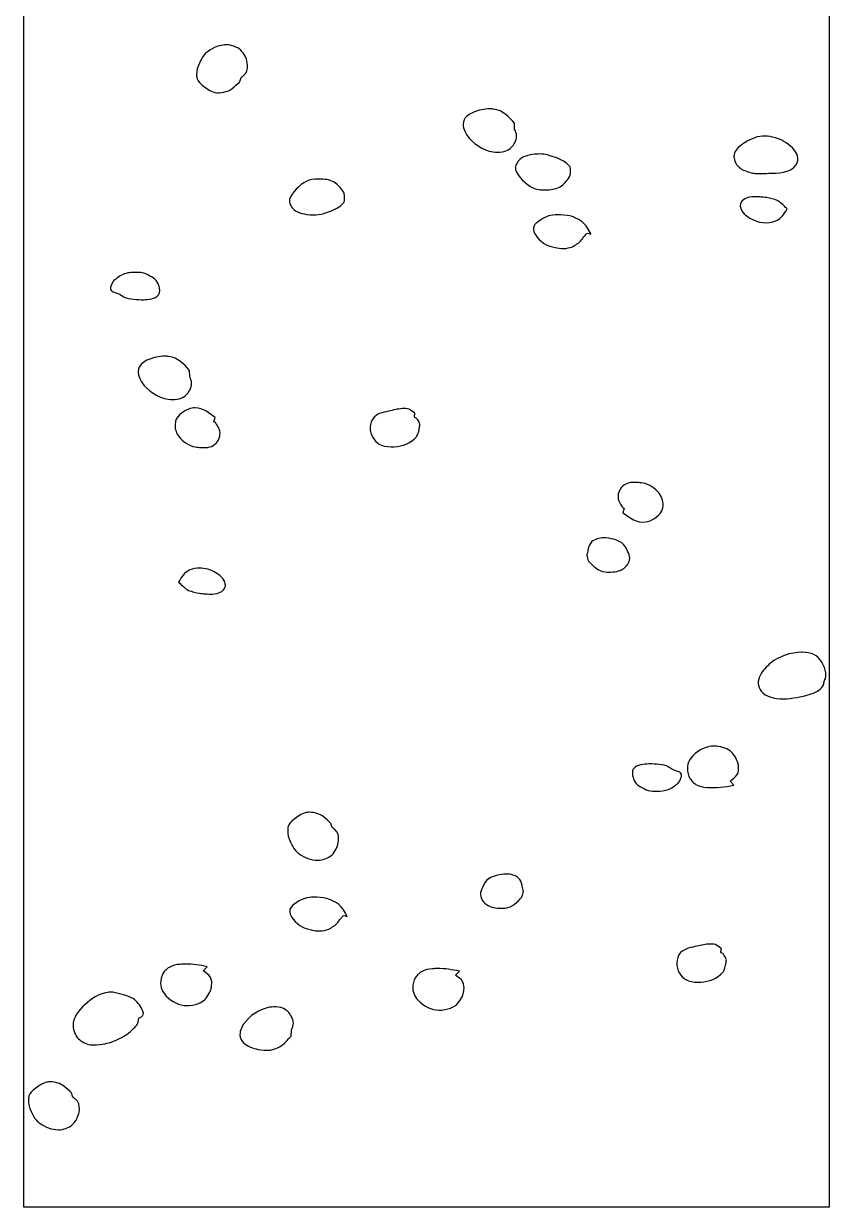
# Model space of a CAD drawing. Header units: millimetres. Extents: x 0 to 374, y 0 to 1085.
# Drawn here: x 0 to 374, y 0 to 550 of the extents above; entities that cross this region are included whole.
import ezdxf

# ---------------------------------------------------------------- set-up
doc = ezdxf.new("R2010")
doc.units = ezdxf.units.MM
doc.layers.add('Calque_1', color=7, linetype='CONTINUOUS')

msp = doc.modelspace()

# ---------------------------------------------------------------- linework, layer by layer
at = {"layer": 'Calque_1', "color": 7}
for points in [[(0.499998, 856.49993), (374.49991, 856.49993), (374.49991, 0.49998), (0.499998, 0.49998)], [(94.683848, 540.01007)], [(216.8795, 510.29731)], [(344.63137, 497.6656)], [(240.02429, 489.3607)], [(340.22907, 469.4797)], [(248.23778, 461.1681)], [(52.91637, 434.4162)], [(66.023068, 395.5189)], [(80.152428, 371.5462)], [(82.119238, 297.20392)], [(321.07623, 214.55682)], [(133.2231, 183.84292)], [(224.53122, 155.18422)], [(135.11652, 144.44272)], [(75.526878, 113.37642)], [(192.61482, 111.30362)], [(40.551755, 100.35442)], [(116.63959, 93.50892)], [(12.892457, 58.73988)]]:
    msp.add_lwpolyline(points, close=True, dxfattribs=at)
for points in [[(204.55001, 503.19807), (204.54949, 503.19807)], [(228.41729, 500.78987), (228.31859, 503.69467)], [(330.19454, 488.3271), (330.19505, 488.3271)], [(228.76197, 482.8055), (228.76249, 482.8055)], [(137.96289, 477.7097), (137.16139, 477.7097), (137.16136, 477.7107)], [(123.85677, 467.624), (123.85626, 467.624)], [(40.788428, 427.1769), (40.788428, 427.1764)], [(42.074655, 425.3987), (44.648141, 424.5316)], [(77.561378, 386.0114), (77.462678, 388.9167)], [(176.96306, 371.1985), (176.96306, 371.1989)], [(88.777748, 365.1109), (89.469698, 367.1268)], [(283.98289, 336.95322), (283.98289, 336.95292)], [(279.3103, 324.91082), (278.61732, 322.89492)], [(269.85077, 311.18112), (269.85042, 311.18142)], [(261.89793, 303.20202), (261.90293, 303.20202), (261.90293, 303.11902)], [(361.54559, 258.13832), (361.54559, 258.13342)], [(371.80388, 242.77832), (372.23952, 245.18492)], [(291.10803, 206.28342), (291.10803, 206.28702)], [(304.65191, 202.61282), (302.07842, 203.47992)], [(330.24415, 196.45922), (328.44322, 198.34542)], [(319.2443, 122.70722), (319.2443, 122.70762)], [(83.887088, 110.30472), (85.688008, 112.19092)], [(200.97452, 108.23202), (202.77596, 110.11872)], [(124.67426, 79.98718), (124.77296, 82.89188)]]:
    msp.add_lwpolyline(points, dxfattribs=at)
for points in [[(94.683848, 540.01007), (91.490248, 539.97607), (88.644448, 538.85017), (86.093158, 536.99627)], [(98.108433, 539.38117), (97.131349, 539.74737), (95.731748, 540.02107), (94.683848, 540.01007)], [(103.33396, 534.69827), (102.12066, 537.14007), (100.69563, 538.41127), (98.108433, 539.38117)], [(84.450358, 535.56537), (83.635958, 534.64897), (82.552048, 532.65767), (82.094948, 531.57647)], [(86.093158, 536.99627), (85.504958, 536.56887), (84.931858, 536.10727), (84.450358, 535.56537)], [(104.26413, 531.83637), (104.15973, 532.55077), (103.65026, 534.06167), (103.33396, 534.69827)], [(82.094948, 531.57647), (81.131448, 529.29782), (80.755048, 528.46612), (80.788048, 526.15622)], [(103.59079, 526.80682), (104.56269, 528.23732), (104.50303, 530.20102), (104.26413, 531.83637)], [(80.788048, 526.15622), (80.798048, 525.52985), (80.815048, 524.88265), (81.025768, 524.29175)], [(81.025768, 524.29175), (81.566968, 522.77385), (82.389398, 522.15495), (83.579098, 521.16945)], [(97.256819, 519.73908), (98.51591, 520.71815), (99.6323, 521.86355), (100.8199, 522.92595)], [(100.8199, 522.92595), (101.0443, 523.56185), (101.16574, 524.24285), (101.49324, 524.83385)], [(101.49324, 524.83385), (101.64834, 525.11395), (101.98558, 525.24795), (102.22498, 525.46275)], [(102.22498, 525.46275), (102.41218, 525.63085), (103.45119, 526.60142), (103.59079, 526.80682)], [(83.579098, 521.16945), (85.202998, 519.82438), (87.110998, 518.43338), (89.220098, 517.93918)], [(89.220098, 517.93918), (91.609798, 517.37928), (95.313918, 518.22808), (97.256819, 519.73908)], [(206.26773, 506.90374), (205.10824, 505.93344), (204.59411, 504.59064), (204.55001, 503.19807)], [(212.97844, 509.87401), (210.69194, 509.42504), (208.05753, 508.40144), (206.26773, 506.90374)], [(216.87949, 510.29731), (215.56688, 510.29821), (214.24667, 510.12321), (212.97844, 509.87401)], [(218.65924, 510.17741), (218.07142, 510.26041), (217.47614, 510.29691), (216.8795, 510.29731)], [(228.31859, 503.69467), (225.5329, 506.76374), (223.03593, 509.56224), (218.65924, 510.17741)], [(204.54949, 503.19807), (204.51549, 502.11487), (204.76529, 501.00137), (205.21819, 500.00907)], [(205.21819, 500.00907), (207.24858, 495.5614), (212.02515, 492.1167), (216.65935, 490.6867)], [(229.32783, 497.7111), (229.27083, 498.8403), (228.86639, 499.77877), (228.41729, 500.78987)], [(224.39893, 490.7952), (226.36153, 491.531), (227.51892, 492.817), (228.43692, 494.5893)], [(228.43692, 494.5893), (228.98992, 495.6571), (229.39043, 496.4774), (229.32783, 497.7111)], [(335.14307, 494.5428), (334.53917, 494.1505), (333.91765, 493.7819), (333.34215, 493.3501)], [(344.63138, 497.6656), (341.31227, 497.7146), (338.39316, 496.6538), (335.14307, 494.5428)], [(349.47397, 496.9059), (347.73119, 497.3919), (346.14006, 497.6434), (344.63137, 497.6656)], [(358.91577, 484.2225), (362.78547, 489.8284), (354.07667, 495.6227), (349.47397, 496.9059)], [(216.65935, 490.6867), (218.89505, 489.9967), (222.19933, 489.9706), (224.39893, 490.7952)], [(236.93046, 489.1095), (233.62967, 488.5802), (231.13026, 487.9878), (229.36917, 484.9687)], [(240.02433, 489.3607), (239.05626, 489.3707), (238.04098, 489.2877), (236.93046, 489.1095)], [(247.34219, 487.7654), (244.66636, 488.7509), (242.49824, 489.3417), (240.02429, 489.3607)], [(333.34215, 493.3501), (331.72335, 492.1357), (330.26264, 490.3769), (330.19454, 488.3271)], [(229.36917, 484.9687), (229.05827, 484.4355), (228.78257, 483.5609), (228.76197, 482.8055)], [(254.17071, 483.451), (252.28622, 485.6322), (249.99349, 486.7889), (247.34219, 487.7654)], [(254.17071, 479.4621), (254.55991, 480.7836), (254.29211, 482.1082), (254.17071, 483.451)], [(330.19505, 488.3271), (330.18505, 488.0343), (330.20505, 487.7355), (330.25395, 487.4316)], [(330.25395, 487.4316), (330.37145, 486.7273), (330.89704, 485.0834), (331.42184, 484.5046)], [(331.42184, 484.5046), (332.17434, 483.6748), (333.03178, 482.9437), (333.83668, 482.1632)], [(346.44573, 480.4067), (350.52373, 480.5157), (356.29117, 480.4207), (358.91577, 484.2225)], [(228.76249, 482.8055), (228.75249, 482.5537), (228.77679, 482.3149), (228.83479, 482.1068)], [(228.83479, 482.1068), (229.73959, 478.8563), (233.65872, 475.3505), (236.55422, 473.8035)], [(252.40958, 476.7304), (253.15988, 477.5191), (253.85831, 478.4015), (254.17071, 479.4621)], [(333.83668, 482.1632), (335.69848, 481.5119), (337.66372, 480.6421), (339.67612, 480.4067)], [(339.67612, 480.4067), (340.34452, 480.3287), (341.02192, 480.3707), (341.69512, 480.3637)], [(341.69512, 480.3637), (343.14062, 480.3487), (345.02583, 480.3636), (346.44573, 480.4067)], [(131.64852, 476.626), (128.75302, 475.079), (124.83337, 471.5728), (123.92857, 468.3222)], [(137.16136, 477.7107), (135.2793, 477.6947), (133.33149, 477.5253), (131.64852, 476.626)], [(144.33666, 476.4958), (142.39306, 477.4538), (140.10139, 477.6915), (137.96289, 477.7097)], [(147.50339, 473.6991), (146.79729, 474.4412), (145.27656, 476.0325), (144.33666, 476.4958)], [(149.26504, 470.9675), (148.95274, 472.0281), (148.25379, 472.9104), (147.50339, 473.6991)], [(236.55422, 473.8035), (238.47772, 472.7758), (240.74728, 472.7011), (242.86908, 472.7193)], [(242.86908, 472.7193), (245.00748, 472.7373), (247.29883, 472.9752), (249.24233, 473.9332)], [(249.24233, 473.9332), (250.18223, 474.3964), (251.70348, 475.9883), (252.40958, 476.7304)], [(123.92857, 468.3222), (123.87057, 468.114), (123.84977, 467.8758), (123.85677, 467.624)], [(123.85626, 467.624), (123.87726, 466.8686), (124.15246, 465.9935), (124.46346, 465.4603)], [(142.43652, 462.6636), (145.08792, 463.6401), (147.38064, 464.7969), (149.26504, 466.9781)], [(149.26504, 466.9781), (149.38644, 468.3208), (149.65434, 469.646), (149.26504, 470.9675)], [(334.06045, 467.5548), (333.42925, 466.8369), (333.13363, 466.2723), (333.14113, 465.5203)], [(340.22907, 469.4797), (337.97559, 469.4917), (335.48954, 469.1802), (334.06045, 467.5548)], [(342.69041, 469.3764), (341.95708, 469.4204), (341.11086, 469.4754), (340.22907, 469.4797)], [(345.28354, 469.1376), (344.42464, 469.2618), (343.55701, 469.3243), (342.69041, 469.3764)], [(350.2915, 467.7718), (348.9405, 468.3963), (346.78524, 468.9204), (345.28354, 469.1376)], [(354.98269, 463.8909), (354.04739, 464.7479), (351.8439, 467.0542), (350.2915, 467.7718)], [(124.46346, 465.4603), (126.22455, 462.4411), (128.72385, 461.8489), (132.02475, 461.3195)], [(132.02475, 461.3195), (135.97315, 460.6862), (138.71372, 461.2925), (142.43652, 462.6636)], [(333.14113, 465.5203), (333.14113, 465.2696), (333.18013, 464.9978), (333.24861, 464.6929)], [(333.24861, 464.6929), (333.78701, 462.3006), (335.82664, 460.6457), (337.86074, 459.4679)], [(349.71738, 458.3192), (352.43727, 459.5199), (353.38589, 461.5), (354.98269, 463.8909)], [(237.78312, 456.5932), (237.28672, 455.9359), (237.0925, 455.2259), (237.1227, 454.4982)], [(240.35609, 458.7181), (239.29699, 458.061), (238.55152, 457.611), (237.78312, 456.5932)], [(244.13674, 460.6043), (242.80164, 460.1575), (241.54469, 459.4556), (240.35609, 458.7181)], [(248.23778, 461.1681), (247.02727, 461.1551), (245.2488, 460.9765), (244.13674, 460.6043)], [(248.47188, 461.1681), (248.39658, 461.1687), (248.31848, 461.1689), (248.23778, 461.1681)], [(254.09324, 460.626), (252.68874, 460.9727), (249.72568, 461.1585), (248.47188, 461.1681)], [(255.99338, 459.932), (255.37098, 460.1905), (254.74844, 460.4642), (254.09324, 460.626)], [(259.71512, 457.9161), (258.49622, 458.8951), (257.48678, 459.3119), (255.99338, 459.932)], [(263.81203, 452.1707), (262.72163, 454.2692), (261.60362, 456.3992), (259.71512, 457.9161)], [(337.86074, 459.4679), (341.37893, 457.4308), (345.89768, 456.6332), (349.71738, 458.3192)], [(237.1227, 454.4982), (237.2538, 451.3449), (241.60096, 447.8593), (243.85975, 446.8806)], [(260.07117, 450.3062), (260.14417, 450.458), (260.18803, 450.6261), (260.28873, 450.7615)], [(260.28873, 450.7615), (260.33873, 450.8295), (260.80214, 451.1719), (260.90264, 451.2819)], [(260.90264, 451.2819), (261.25834, 451.6715), (261.49591, 452.257), (261.97131, 452.5174)], [(261.97131, 452.5174), (262.51751, 452.8165), (263.19883, 452.2888), (263.81203, 452.1707)], [(243.85975, 446.8806), (244.55215, 446.5805), (247.49207, 445.8902), (248.09567, 445.7747)], [(248.09567, 445.7747), (250.84047, 445.2493), (253.68423, 445.4183), (256.15203, 446.8155)], [(256.15203, 446.8155), (256.55043, 447.0412), (256.90032, 447.3409), (257.28012, 447.5958)], [(257.28012, 447.5958), (257.51402, 447.7528), (257.76944, 447.8795), (257.99274, 448.051)], [(257.99274, 448.051), (258.67224, 448.5732), (259.35825, 449.2992), (259.87325, 449.9806)], [(259.87325, 449.9806), (259.95025, 450.082), (260.00517, 450.1978), (260.07117, 450.3062)], [(49.577039, 434.2447), (47.549041, 434.0258), (45.627723, 433.2039), (44.034225, 431.9466)], [(52.91637, 434.4162), (51.696807, 434.4162), (50.428944, 434.3362), (49.577039, 434.2447)], [(55.45575, 434.2224), (54.784188, 434.3613), (53.864919, 434.4144), (52.91637, 434.4162)], [(61.987651, 430.6454), (60.461753, 432.3166), (57.667048, 433.7652), (55.45575, 434.2224)], [(42.371794, 430.6459), (41.704095, 429.9243), (41.279286, 428.8813), (41.005986, 427.9572)], [(43.163477, 431.188), (42.911777, 430.991), (42.588394, 430.8799), (42.371794, 430.6459)], [(44.034225, 431.9466), (43.731825, 431.7079), (43.466977, 431.4254), (43.163477, 431.188)], [(63.353458, 428.0435), (63.179858, 428.6802), (62.436051, 430.1542), (61.987651, 430.6454)], [(40.788428, 427.1764), (40.733428, 426.5641), (41.182777, 425.8654), (41.659176, 425.5284)], [(41.005986, 427.9572), (40.928986, 427.6981), (40.812628, 427.4457), (40.788428, 427.1769)], [(41.659176, 425.5284), (41.777276, 425.4444), (41.936055, 425.4424), (42.074655, 425.3987)], [(44.648141, 424.5316), (45.49934, 424.004), (46.315174, 423.4167), (47.201473, 422.9487)], [(56.069149, 421.7343), (58.201347, 421.7853), (61.711903, 422.0439), (63.135898, 423.9461)], [(63.135898, 423.9461), (63.930898, 425.008), (63.660458, 426.9173), (63.353458, 428.0435)], [(47.201473, 422.9487), (49.173571, 421.9074), (53.805651, 421.6801), (56.069149, 421.7343)], [(55.411825, 392.1253), (54.252326, 391.155), (53.737684, 389.8127), (53.693584, 388.4201)], [(62.12201, 395.0956), (59.835512, 394.6465), (57.201723, 393.623), (55.411825, 392.1253)], [(66.023068, 395.5189), (64.710448, 395.5198), (63.390308, 395.3448), (62.12201, 395.0956)], [(67.802798, 395.399), (67.214988, 395.482), (66.619708, 395.5184), (66.023068, 395.5189)], [(77.462678, 388.9167), (74.676878, 391.9858), (72.179498, 394.7838), (67.802798, 395.399)], [(53.693584, 388.4201), (53.659584, 387.3369), (53.909794, 386.2234), (54.362793, 385.2311)], [(54.362793, 385.2311), (56.393091, 380.7833), (61.16976, 377.3382), (65.803958, 375.9082)], [(78.471918, 382.9331), (78.414918, 384.0624), (78.010478, 385.0003), (77.561378, 386.0114)], [(73.543018, 376.0167), (75.505618, 376.7525), (76.663118, 378.0385), (77.581018, 379.8108)], [(77.581018, 379.8108), (78.134118, 380.8786), (78.534518, 381.6995), (78.471918, 382.9331)], [(65.803958, 375.9082), (68.039648, 375.2182), (71.343518, 375.192), (73.543018, 376.0167)], [(78.781458, 371.4413), (76.143158, 371.0286), (72.923108, 368.9627), (71.576208, 366.6932)], [(80.152428, 371.5462), (79.708558, 371.5462), (79.252248, 371.5152), (78.781458, 371.4413)], [(89.469698, 367.1268), (86.548268, 369.1645), (83.766848, 371.5292), (80.152428, 371.5462)], [(170.7836, 370.1969), (168.4523, 369.6346), (164.86884, 369.1201), (163.20215, 367.2048)], [(176.96306, 371.1989), (174.85897, 371.1869), (172.82917, 370.6902), (170.7836, 370.1969)], [(177.86947, 371.1725), (177.56558, 371.1925), (177.26365, 371.2005), (176.96306, 371.1985)], [(179.31486, 370.9555), (178.87846, 371.1689), (178.35567, 371.1412), (177.86947, 371.1725)], [(182.12554, 369.091), (181.18864, 369.7125), (180.32656, 370.4607), (179.31486, 370.9555)], [(181.86819, 367.335), (181.79119, 367.9215), (182.03974, 368.5056), (182.12554, 369.091)], [(70.765408, 363.464), (70.712408, 361.5381), (71.398658, 359.69082), (72.625758, 358.12942)], [(70.923018, 364.807), (70.830018, 364.3568), (70.777708, 363.9084), (70.765408, 363.464)], [(71.576208, 366.6932), (71.235908, 366.1198), (71.058018, 365.4579), (70.923018, 364.807)], [(90.004548, 363.9399), (89.632248, 364.5388), (89.479448, 364.983), (88.777748, 365.1109)], [(91.290768, 361.6636), (91.030768, 362.34), (90.360948, 363.3664), (90.004548, 363.9399)], [(163.20215, 367.2048), (162.02275, 365.8495), (161.43145, 364.1954), (161.37125, 362.5121)], [(182.40252, 366.9878), (182.23212, 367.1143), (181.89569, 367.1265), (181.86819, 367.335)], [(183.03608, 366.4674), (182.85228, 366.6688), (182.62202, 366.8247), (182.40252, 366.9878)], [(184.42152, 363.8226), (184.31292, 364.5256), (183.51908, 365.9384), (183.03608, 366.4674)], [(184.04532, 361.3292), (184.14132, 361.7603), (184.48272, 363.4261), (184.42152, 363.8226)], [(72.625758, 358.12942), (74.427158, 355.83712), (77.241588, 353.92552), (80.166388, 353.40312)], [(90.004548, 355.33272), (91.501148, 357.00882), (92.106768, 359.54082), (91.290768, 361.6636)], [(161.37125, 362.5121), (161.31125, 360.8288), (161.78204, 359.11622), (162.72724, 357.64362)], [(162.72724, 357.64362), (163.55384, 356.35582), (164.28191, 355.46292), (165.57771, 354.69502)], [(181.74933, 357.05822), (182.30203, 357.55232), (183.02785, 358.31692), (183.35285, 359.00952)], [(183.35285, 359.00952), (183.51735, 359.36002), (183.93562, 360.837), (184.04532, 361.3292)], [(80.166388, 353.40312), (81.060788, 353.24332), (81.972568, 353.19542), (82.878368, 353.12142)], [(82.878368, 353.12142), (85.489358, 352.90822), (88.176848, 353.28582), (90.004548, 355.33272)], [(165.57771, 354.69502), (167.25131, 353.70312), (169.13855, 353.53682), (171.04094, 353.50282)], [(171.04094, 353.50282), (175.04904, 353.43082), (178.74084, 354.36942), (181.74933, 357.05822)], [(283.98289, 336.95292), (281.77905, 336.95292), (279.62511, 336.41602), (278.08299, 334.68902)], [(285.20865, 336.90022), (284.80067, 336.93322), (284.39101, 336.95222), (283.98289, 336.95322)], [(287.92063, 336.61812), (287.02633, 336.77792), (286.11445, 336.82622), (285.20865, 336.90022)], [(295.46229, 331.89222), (293.66079, 334.18452), (290.84553, 336.09572), (287.92063, 336.61812)], [(276.43193, 330.42932), (276.42193, 329.72462), (276.54125, 329.02142), (276.79625, 328.35812)], [(278.08299, 334.68902), (277.05409, 333.53662), (276.44633, 331.97952), (276.43193, 330.42932)], [(297.16451, 325.21462), (297.66231, 327.61602), (296.97249, 329.97052), (295.46229, 331.89222)], [(276.79625, 328.35812), (277.05625, 327.68162), (277.72649, 326.65522), (278.08299, 326.08172)], [(278.08299, 326.08172), (278.45529, 325.48292), (278.6086, 325.03882), (279.3103, 324.91082)], [(296.51132, 323.32842), (296.85172, 323.90192), (297.02961, 324.56372), (297.16451, 325.21462)], [(278.61732, 322.89492), (281.89742, 320.60692), (285.00168, 317.90642), (289.30608, 318.57992)], [(289.30608, 318.57992), (291.94427, 318.99262), (295.16462, 321.05892), (296.51132, 323.32842)], [(264.1195, 309.29832), (263.3251, 308.49282), (262.75594, 307.16992), (262.49634, 306.08972)], [(266.73226, 310.70752), (265.88536, 310.40462), (264.7885, 309.97672), (264.1195, 309.29832)], [(269.85042, 311.18142), (268.70962, 311.18142), (267.63471, 311.03032), (266.73226, 310.70752)], [(278.11434, 308.90782), (276.11241, 310.25972), (272.76614, 311.19052), (269.85077, 311.18112)], [(280.8656, 305.00572), (280.2344, 306.34782), (279.41854, 308.02712), (278.11434, 308.90782)], [(262.08035, 303.76992), (262.03635, 303.57832), (261.90643, 303.39372), (261.89793, 303.20202)], [(261.90293, 303.11902), (262.04323, 302.22612), (262.3645, 301.37032), (262.5954, 300.49592)], [(262.3377, 305.00602), (262.2637, 304.59192), (262.17505, 304.17992), (262.08035, 303.76992)], [(262.49634, 306.08972), (262.41134, 305.73442), (262.40234, 305.36542), (262.3377, 305.00602)], [(281.83556, 301.70982), (281.88156, 302.82622), (281.3195, 304.04082), (280.8656, 305.00572)], [(82.119238, 297.20392), (80.579878, 297.20462), (79.049058, 296.92152), (77.616668, 296.28932)], [(89.473308, 295.14052), (87.274438, 296.41372), (84.684838, 297.20282), (82.119238, 297.20392)], [(262.5954, 300.49592), (264.70539, 298.30662), (267.09721, 295.66322), (270.3944, 295.37942)], [(277.38157, 296.11642), (279.68707, 297.11892), (281.72786, 299.07952), (281.83556, 301.70982)], [(77.616668, 296.28932), (74.896778, 295.08862), (73.948158, 293.10842), (72.351358, 290.71752)], [(94.085428, 289.91552), (93.547128, 292.30782), (91.507408, 293.96272), (89.473308, 295.14052)], [(270.3944, 295.37942), (272.3508, 295.21102), (275.51837, 295.30642), (277.38157, 296.11642)], [(72.351358, 290.71752), (73.286658, 289.86042), (75.490668, 287.55422), (77.043058, 286.83662)], [(77.043058, 286.83662), (78.394068, 286.21212), (80.548808, 285.68792), (82.050508, 285.47082)], [(84.644148, 285.23262), (87.251548, 285.07542), (91.285918, 284.79212), (93.274108, 287.05362)], [(93.274108, 287.05362), (94.115708, 288.01082), (94.359928, 288.69592), (94.085428, 289.91552)], [(82.050508, 285.47082), (82.909408, 285.34662), (83.777548, 285.28472), (84.644148, 285.23262)], [(347.31907, 253.14152), (346.32367, 252.33182), (345.39793, 251.43652), (344.52803, 250.49672)], [(361.54559, 258.13342), (356.75764, 258.12242), (350.98085, 256.12012), (347.31907, 253.14152)], [(362.00603, 258.12832), (361.85374, 258.12832), (361.70004, 258.13832), (361.54559, 258.13832)], [(367.35041, 257.04412), (365.80321, 257.69942), (363.70703, 258.08562), (362.00603, 258.12832)], [(372.85343, 248.61052), (372.51303, 251.45542), (370.11711, 255.87242), (367.35041, 257.04412)], [(344.52803, 250.49672), (342.83573, 248.66822), (341.47964, 246.21342), (341.47964, 243.66712)], [(372.23952, 245.18492), (373.00121, 246.15772), (372.99233, 247.44952), (372.85343, 248.61052)], [(341.47964, 243.66712), (341.47964, 242.74892), (342.32574, 240.79692), (342.88524, 240.11132)], [(369.68618, 240.50202), (370.50618, 241.13972), (371.09798, 242.01952), (371.80388, 242.77832)], [(342.88524, 240.11132), (344.12133, 238.59632), (345.16077, 238.04852), (346.94287, 237.35802)], [(346.94287, 237.35802), (350.89266, 235.82742), (355.32894, 236.53932), (359.37363, 237.18482)], [(359.37363, 237.18482), (360.34673, 237.34022), (361.32132, 237.49232), (362.28302, 237.70522)], [(362.28302, 237.70522), (364.40452, 238.17492), (367.96058, 239.16022), (369.68618, 240.50202)], [(321.07623, 214.55682), (320.05263, 214.56682), (319.06602, 214.45672), (318.18958, 214.21572)], [(328.42307, 212.35122), (326.54915, 213.72922), (323.69211, 214.53222), (321.07623, 214.55682)], [(318.18958, 214.21572), (314.67679, 213.25002), (311.49285, 211.13602), (309.61905, 207.99332)], [(332.02595, 206.88752), (331.54055, 208.68972), (329.91057, 211.25742), (328.42307, 212.35122)], [(283.59118, 204.06572), (283.19368, 203.53482), (283.06223, 202.79192), (283.06873, 202.04112)], [(290.65742, 206.27702), (288.52522, 206.22602), (285.01518, 205.96802), (283.59118, 204.06572)], [(291.10803, 206.28702), (290.94929, 206.28702), (290.79888, 206.28702), (290.65742, 206.27702)], [(299.52509, 205.06282), (297.67625, 206.03892), (293.48922, 206.29932), (291.10803, 206.28342)], [(302.07842, 203.47992), (301.22722, 204.00752), (300.41139, 204.59482), (299.52509, 205.06282)], [(308.60774, 204.24732), (308.57874, 202.55162), (309.03756, 200.82662), (309.85676, 199.40782)], [(309.61905, 207.99332), (308.94775, 206.86762), (308.63024, 205.56622), (308.60774, 204.24732)], [(331.80788, 201.51052), (332.37627, 202.61032), (332.45907, 203.94822), (332.32257, 205.15322)], [(332.32257, 205.15322), (332.25657, 205.73592), (332.17855, 206.32082), (332.02595, 206.88752)], [(283.06873, 202.04112), (283.07873, 201.29022), (283.21961, 200.53142), (283.37311, 199.96832)], [(283.37311, 199.96832), (283.54671, 199.33162), (284.29051, 197.85762), (284.73891, 197.36642)], [(304.35477, 197.36612), (305.02237, 198.08772), (305.44728, 199.13022), (305.72058, 200.05432)], [(305.06739, 202.48262), (304.94929, 202.56662), (304.79051, 202.56962), (304.65191, 202.61282)], [(305.93865, 200.83512), (305.99365, 201.44752), (305.54379, 202.14562), (305.06739, 202.48262)], [(305.72058, 200.05432), (305.79758, 200.31332), (305.91445, 200.56642), (305.93865, 200.83512)], [(309.85676, 199.40782), (310.19456, 198.82272), (310.69358, 198.33822), (311.18278, 197.86842)], [(311.18278, 197.86842), (311.60888, 197.45922), (312.06426, 197.06242), (312.58786, 196.78422)], [(328.44322, 198.34542), (329.57662, 199.33752), (331.09108, 200.12362), (331.80788, 201.51052)], [(284.73891, 197.36642), (286.26471, 195.69522), (289.05952, 194.24662), (291.27081, 193.78942)], [(291.27081, 193.78942), (292.80581, 193.47202), (295.63554, 193.60462), (297.15004, 193.76742)], [(297.15004, 193.76742), (299.17804, 193.98622), (301.09884, 194.80812), (302.69234, 196.06542)], [(302.69234, 196.06542), (302.99474, 196.30412), (303.25959, 196.58662), (303.56309, 196.82402)], [(303.56309, 196.82402), (303.81479, 197.02092), (304.13817, 197.13212), (304.35477, 197.36612)], [(312.58786, 196.78422), (314.46036, 195.78922), (315.64018, 195.54592), (317.71468, 195.37502)], [(317.71468, 195.37502), (321.92767, 195.02802), (326.13025, 195.61742), (330.24415, 196.45922)], [(131.49814, 183.66982), (129.38904, 183.17562), (127.48094, 181.78452), (125.85714, 180.43952)], [(133.2231, 183.84292), (132.60675, 183.84292), (132.02088, 183.79192), (131.49814, 183.66982)], [(139.53486, 181.87042), (138.01697, 183.05092), (135.42433, 183.82692), (133.2231, 183.84292)], [(143.09795, 178.68352), (141.91035, 179.74582), (140.79386, 180.89132), (139.53486, 181.87042)], [(123.30381, 177.31772), (123.09301, 176.72672), (123.07509, 176.07952), (123.06609, 175.45322)], [(125.85714, 180.43952), (124.66734, 179.45402), (123.84501, 178.83562), (123.30381, 177.31772)], [(143.77077, 176.77562), (143.44337, 177.36652), (143.32225, 178.04752), (143.09795, 178.68352)], [(144.50303, 176.14672), (144.26363, 176.36152), (143.92597, 176.49552), (143.77077, 176.77562)], [(145.86884, 174.80262), (145.72924, 175.00802), (144.69023, 175.97872), (144.50303, 176.14672)], [(123.06609, 175.45322), (123.03309, 173.14332), (123.40898, 172.31162), (124.37247, 170.03292)], [(146.54166, 169.77242), (146.78056, 171.40792), (146.84074, 173.37212), (145.86884, 174.80262)], [(124.37247, 170.03292), (124.82967, 168.95162), (125.91349, 166.96002), (126.72789, 166.04352)], [(126.72789, 166.04352), (127.20949, 165.50172), (127.78248, 165.04002), (128.37068, 164.61252)], [(140.38597, 162.22772), (142.97316, 163.19762), (144.39819, 164.46882), (145.61149, 166.91062)], [(145.61149, 166.91062), (145.92779, 167.54722), (146.43726, 169.05802), (146.54166, 169.77242)], [(128.37068, 164.61252), (130.92208, 162.75862), (133.76777, 161.63312), (136.96137, 161.59932)], [(136.96137, 161.59932), (138.00927, 161.58832), (139.40897, 161.86142), (140.38597, 162.22772)], [(224.53122, 155.18422), (221.61584, 155.19422), (218.26957, 154.26192), (216.26764, 152.91042)], [(227.64937, 154.70982), (226.7469, 155.03252), (225.67202, 155.18052), (224.53122, 155.18422)], [(230.26214, 153.30062), (229.59314, 153.97902), (228.49627, 154.40692), (227.64937, 154.70982)], [(213.51639, 149.00782), (213.06259, 148.04292), (212.50062, 146.82882), (212.54642, 145.71242)], [(216.26764, 152.91042), (214.96344, 152.02972), (214.14769, 150.34992), (213.51639, 149.00782)], [(231.88529, 150.09202), (231.62579, 151.17222), (231.05653, 152.49502), (230.26214, 153.30062)], [(232.04342, 149.00782), (231.97942, 149.36732), (231.97052, 149.73682), (231.88529, 150.09202)], [(232.30077, 147.77222), (232.20577, 148.18232), (232.11762, 148.59372), (232.04342, 149.00782)], [(131.01548, 143.87942), (129.68038, 143.43262), (128.42343, 142.73022), (127.23483, 141.99272)], [(135.11652, 144.44272), (133.90594, 144.42972), (132.12764, 144.25162), (131.01548, 143.87942)], [(135.35062, 144.44272), (135.27532, 144.44332), (135.19723, 144.44352), (135.11652, 144.44272)], [(140.97198, 143.90062), (139.56758, 144.24732), (136.60441, 144.43312), (135.35062, 144.44272)], [(142.87212, 143.20712), (142.24962, 143.46562), (141.62718, 143.73892), (140.97198, 143.90062)], [(146.59386, 141.19072), (145.37496, 142.16972), (144.36542, 142.58702), (142.87212, 143.20712)], [(212.54642, 145.71242), (212.65412, 143.08212), (214.6944, 141.12142), (216.9999, 140.11892)], [(223.98707, 139.38202), (227.28426, 139.66592), (229.67618, 142.30922), (231.78607, 144.49852)], [(231.78607, 144.49852), (232.01697, 145.37302), (232.33865, 146.22872), (232.47905, 147.12162)], [(232.47905, 147.12162), (232.51405, 147.34352), (232.35137, 147.55332), (232.30077, 147.77222)], [(124.66186, 139.86832), (124.16556, 139.21092), (123.97114, 138.50102), (124.00144, 137.77332)], [(124.00144, 137.77332), (124.13244, 134.62002), (128.4797, 131.13402), (130.73849, 130.15522)], [(127.23483, 141.99272), (126.17563, 141.33562), (125.43026, 140.88612), (124.66186, 139.86832)], [(150.69076, 135.44532), (149.60047, 137.54392), (148.48246, 139.67382), (146.59386, 141.19072)], [(216.9999, 140.11892), (218.86319, 139.30872), (222.03077, 139.21362), (223.98707, 139.38202)], [(144.87148, 131.32622), (145.55108, 131.84832), (146.23709, 132.57432), (146.75199, 133.25582)], [(146.75199, 133.25582), (146.82899, 133.35722), (146.88391, 133.47252), (146.94991, 133.58082)], [(146.94991, 133.58082), (147.02191, 133.73262), (147.06677, 133.90082), (147.16747, 134.03612)], [(147.16747, 134.03612), (147.21747, 134.10412), (147.68098, 134.44642), (147.78138, 134.55652)], [(147.78138, 134.55652), (148.13708, 134.94602), (148.37455, 135.53162), (148.85005, 135.79212)], [(148.85005, 135.79212), (149.39615, 136.09122), (150.07767, 135.56342), (150.69076, 135.44532)], [(130.73849, 130.15522), (131.43089, 129.85522), (134.37091, 129.16542), (134.97441, 129.04982)], [(134.97441, 129.04982), (137.71931, 128.52452), (140.56297, 128.69282), (143.03077, 130.09012)], [(143.03077, 130.09012), (143.42917, 130.31572), (143.77916, 130.61602), (144.15886, 130.87092)], [(144.15886, 130.87092), (144.39286, 131.02802), (144.64828, 131.15472), (144.87148, 131.32622)], [(313.06483, 121.70562), (310.73344, 121.14332), (307.1506, 120.62882), (305.4839, 118.71352)], [(319.2443, 122.70762), (317.14011, 122.69562), (315.11032, 122.19892), (313.06483, 121.70562)], [(320.15122, 122.68122), (319.84733, 122.70122), (319.5449, 122.70922), (319.2443, 122.70722)], [(321.5961, 122.46422), (321.1597, 122.67762), (320.63742, 122.64992), (320.15122, 122.68122)], [(324.40678, 120.59972), (323.46998, 121.22122), (322.60779, 121.96942), (321.5961, 122.46422)], [(305.4839, 118.71352), (304.3045, 117.35822), (303.71269, 115.70462), (303.65249, 114.02132)], [(324.14943, 118.84382), (324.07243, 119.43032), (324.32098, 120.01432), (324.40678, 120.59972)], [(324.68376, 118.49702), (324.51336, 118.62352), (324.17693, 118.63532), (324.14943, 118.84382)], [(325.31732, 117.97662), (325.13352, 118.17802), (324.90326, 118.33402), (324.68376, 118.49702)], [(326.70276, 115.33182), (326.59416, 116.03482), (325.80041, 117.44762), (325.31732, 117.97662)], [(66.627158, 110.78222), (66.137958, 110.31252), (65.637908, 109.82782), (65.300108, 109.24282)], [(68.031728, 111.86592), (67.508228, 111.58762), (67.053158, 111.19142), (66.627158, 110.78222)], [(73.159058, 113.27512), (71.084568, 113.10422), (69.904328, 112.86082), (68.031728, 111.86592)], [(75.526878, 113.37642), (74.738198, 113.37642), (73.948978, 113.34042), (73.159058, 113.27512)], [(85.688008, 112.19092), (82.345558, 112.87492), (78.944498, 113.39262), (75.526878, 113.37642)], [(87.252258, 107.13962), (86.535458, 108.52652), (85.020488, 109.31262), (83.887088, 110.30472)], [(190.24649, 111.20242), (188.17199, 111.03152), (186.99217, 110.78812), (185.11967, 109.79312)], [(192.61482, 111.30362), (191.82613, 111.30362), (191.03643, 111.26762), (190.24649, 111.20242)], [(202.77596, 110.11872), (199.4335, 110.80272), (196.0325, 111.31992), (192.61482, 111.30362)], [(303.65249, 114.02132), (303.59249, 112.33802), (304.06328, 110.62542), (305.00848, 109.15292)], [(324.03057, 108.56742), (324.58327, 109.06142), (325.30909, 109.82602), (325.63409, 110.51872)], [(325.63409, 110.51872), (325.79859, 110.86912), (326.21727, 112.34622), (326.32707, 112.83842)], [(326.32707, 112.83842), (326.42307, 113.26952), (326.76406, 114.93542), (326.70276, 115.33182)], [(65.300108, 109.24282), (64.480908, 107.82402), (64.022708, 106.09902), (64.051608, 104.40332)], [(64.051608, 104.40332), (64.074608, 103.08442), (64.391618, 101.78312), (65.062918, 100.65732)], [(87.766958, 103.49742), (87.903458, 104.70242), (87.820958, 106.03982), (87.252258, 107.13962)], [(182.38805, 107.17002), (181.56886, 105.75122), (181.11065, 104.02632), (181.13955, 102.33052)], [(183.71407, 108.70952), (183.22497, 108.23972), (182.72585, 107.75512), (182.38805, 107.17002)], [(185.11967, 109.79312), (184.59607, 109.51492), (184.14017, 109.11862), (183.71407, 108.70952)], [(204.33969, 105.06682), (203.62289, 106.45382), (202.10782, 107.23982), (200.97452, 108.23202)], [(204.85438, 101.42472), (204.99098, 102.62972), (204.90838, 103.96702), (204.33969, 105.06682)], [(305.00848, 109.15292), (305.83508, 107.86502), (306.56305, 106.97222), (307.85895, 106.20422)], [(307.85895, 106.20422), (309.53255, 105.21232), (311.41978, 105.04552), (313.32218, 105.01152)], [(313.32218, 105.01152), (317.33038, 104.93952), (321.02207, 105.87852), (324.03057, 108.56742)], [(39.375078, 100.24702), (35.034782, 99.49532), (32.062088, 97.35532), (28.864091, 94.47992)], [(40.55175, 100.35442), (40.160312, 100.34442), (39.767984, 100.31542), (39.375078, 100.24702)], [(45.550933, 99.44442), (43.926422, 99.88582), (42.247988, 100.37962), (40.551755, 100.35442)], [(50.261757, 97.86212), (48.639158, 98.63622), (47.353731, 98.95452), (45.550933, 99.44442)], [(65.062918, 100.65732), (66.936718, 97.51462), (70.120658, 95.40062), (73.633448, 94.43492)], [(83.867448, 96.29942), (85.354948, 97.39322), (86.984518, 99.96092), (87.469818, 101.76312)], [(87.469818, 101.76312), (87.622518, 102.32982), (87.700958, 102.91472), (87.766958, 103.49742)], [(181.13955, 102.33052), (181.16255, 101.01162), (181.47904, 99.71042), (182.15034, 98.58452)], [(200.95488, 94.22662), (202.44238, 95.32042), (204.07184, 97.88812), (204.55724, 99.69042)], [(204.55724, 99.69042), (204.70984, 100.25712), (204.78838, 100.84202), (204.85438, 101.42472)], [(28.864091, 94.47992), (26.154994, 92.04402), (23.227863, 88.51652), (23.419463, 84.65458)], [(55.229929, 92.87532), (53.86923, 95.13502), (52.769054, 96.66592), (50.261757, 97.86212)], [(73.633448, 94.43492), (76.749548, 93.57822), (81.260158, 94.38192), (83.867448, 96.29942)], [(116.6396, 93.50892), (115.34587, 93.49592), (114.063, 93.31862), (113.01502, 92.99522)], [(120.75459, 92.88672), (119.5861, 93.32472), (118.10582, 93.52302), (116.63959, 93.50892)], [(182.15034, 98.58452), (184.02414, 95.44192), (187.2086, 93.32792), (190.7214, 92.36222)], [(190.7214, 92.36222), (193.83759, 91.50552), (198.34768, 92.30922), (200.95488, 94.22662)], [(53.171657, 85.30878), (53.635156, 86.23458), (53.712377, 87.30362), (53.982977, 88.30092)], [(53.982977, 88.30092), (54.606276, 88.70752), (55.760812, 89.07222), (56.021612, 89.94842)], [(56.021612, 89.94842), (56.282712, 90.82542), (55.666929, 92.14962), (55.229929, 92.87532)], [(113.01502, 92.99522), (108.38082, 91.56512), (103.60477, 88.12052), (101.57437, 83.67278)], [(124.79259, 89.09262), (123.87469, 90.86492), (122.7172, 92.15092), (120.75459, 92.88672)], [(125.6835, 85.97078), (125.7465, 87.20452), (125.34569, 88.02472), (124.79259, 89.09262)], [(23.419463, 84.65458), (23.432463, 84.39718), (23.458083, 84.13808), (23.500083, 83.87788)], [(23.500083, 83.87788), (23.854582, 81.65358), (24.781777, 79.65298), (26.548476, 78.17588)], [(44.996445, 78.84828), (47.862542, 80.34678), (49.429667, 81.34418), (51.627565, 83.59628)], [(51.627565, 83.59628), (52.164764, 84.14668), (52.828757, 84.62388), (53.171657, 85.30878)], [(101.57437, 83.67278), (101.12137, 82.68048), (100.87086, 81.56698), (100.90516, 80.48378)], [(124.77296, 82.89188), (125.22206, 83.90298), (125.6262, 84.84158), (125.6835, 85.97078)], [(26.548476, 78.17588), (27.895074, 77.05018), (29.622666, 76.29448), (31.338364, 75.94298)], [(37.058945, 76.22458), (39.871742, 76.64658), (42.489548, 77.53748), (44.996445, 78.84828)], [(100.90516, 80.48378), (100.94916, 79.09118), (101.46391, 77.74838), (102.6234, 76.77808)], [(115.01438, 73.50438), (119.39108, 74.11958), (121.88847, 76.91808), (124.67426, 79.98718)], [(31.338364, 75.94298), (32.685563, 75.66708), (36.013946, 76.06788), (37.058945, 76.22458)], [(102.6234, 76.77808), (104.4133, 75.28038), (107.04709, 74.25678), (109.33359, 73.80768)], [(109.33359, 73.80768), (111.17839, 73.44538), (113.13338, 73.23998), (115.01438, 73.50438)], [(5.525981, 55.33648), (4.336182, 54.35098), (3.513748, 53.73258), (2.972649, 52.21468)], [(11.167496, 58.56678), (9.058398, 58.07258), (7.149779, 56.68158), (5.525981, 55.33648)], [(12.892457, 58.73988), (12.276149, 58.73988), (11.690243, 58.68888), (11.167496, 58.56678)], [(19.203699, 56.76738), (17.68581, 57.94798), (15.093553, 58.72388), (12.892457, 58.73988)], [(22.766789, 53.58058), (21.57919, 54.64288), (20.462798, 55.78828), (19.203699, 56.76738)], [(2.735454, 50.35028), (2.702454, 48.04038), (3.078435, 47.20868), (4.041834, 44.92988)], [(2.972649, 52.21468), (2.761849, 51.62378), (2.744354, 50.97658), (2.735454, 50.35028)], [(23.439616, 51.67268), (23.112217, 52.26358), (22.991089, 52.94468), (22.766789, 53.58058)], [(24.172388, 51.04378), (23.932988, 51.25868), (23.594816, 51.39258), (23.439616, 51.67268)], [(25.538196, 49.69968), (25.398596, 49.90508), (24.359588, 50.87578), (24.172388, 51.04378)], [(26.211023, 44.66998), (26.449923, 46.30538), (26.510095, 48.26918), (25.538196, 49.69968)], [(4.041834, 44.92988), (4.499034, 43.84858), (5.582947, 41.85748), (6.397246, 40.94098)], [(25.280848, 41.80808), (25.597147, 42.44478), (26.106724, 43.95558), (26.211023, 44.66998)], [(6.397246, 40.94098), (6.878845, 40.39918), (7.45184, 39.93748), (8.040039, 39.51008)], [(8.040039, 39.51008), (10.591436, 37.65618), (13.437133, 36.53008), (16.63073, 36.49628)], [(20.05481, 37.12518), (22.642007, 38.09508), (24.067549, 39.36628), (25.280848, 41.80808)], [(16.63073, 36.49628), (17.678629, 36.48528), (19.077811, 36.75888), (20.05481, 37.12518)]]:
    msp.add_open_spline(points, degree=3, dxfattribs=at)

doc.saveas('drawing.dxf')
